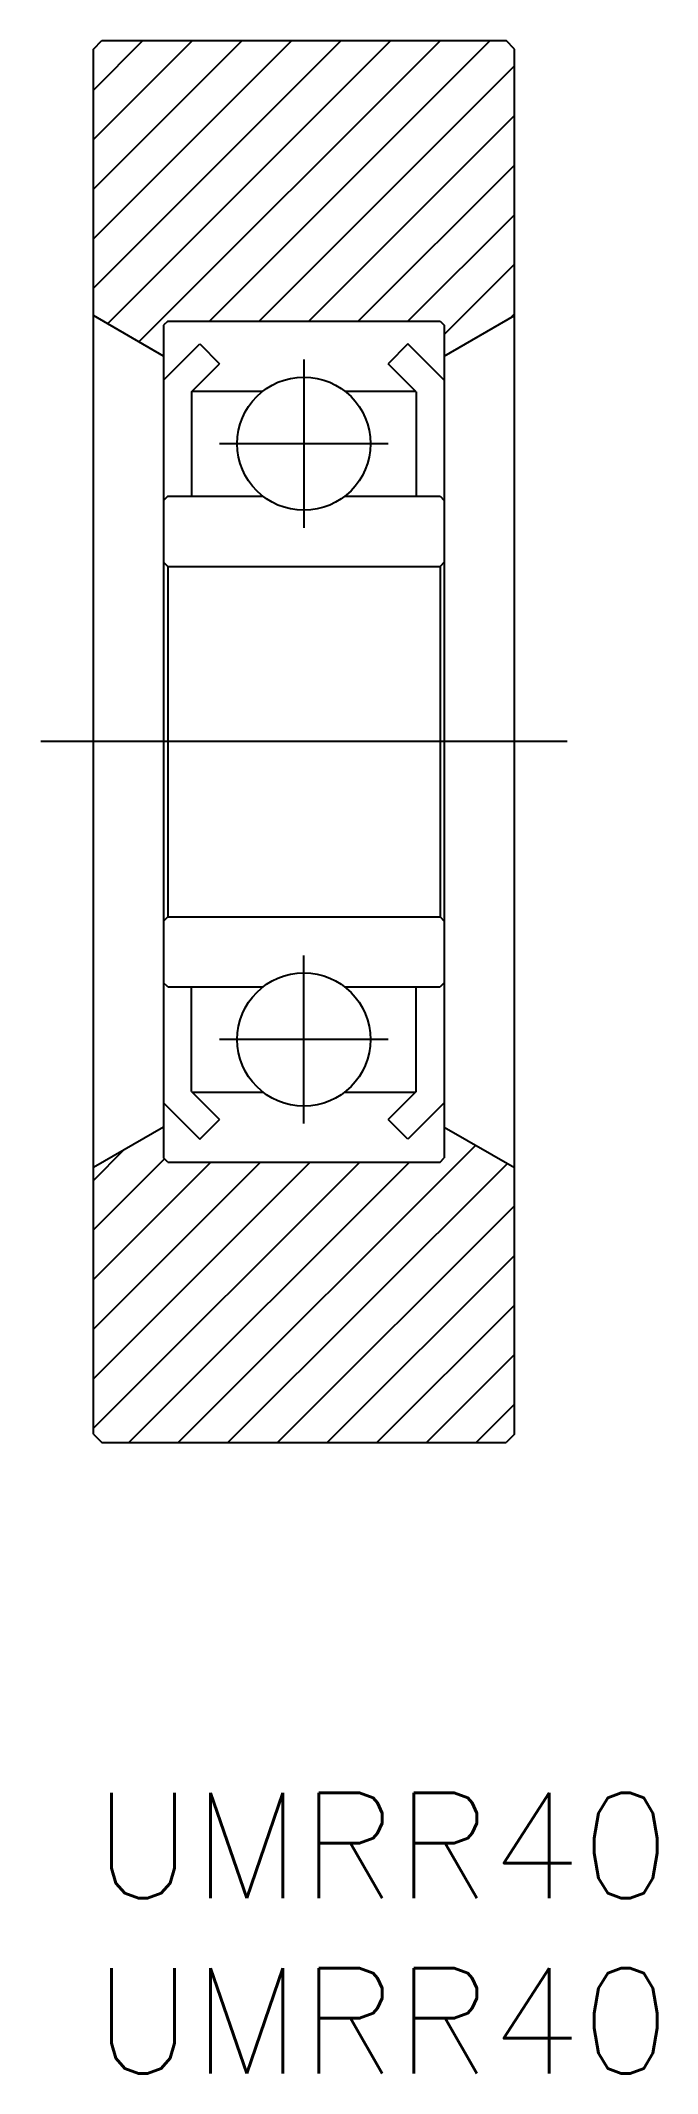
# Model space of a CAD drawing. Extents: x -1.5 to 16.1, y -8 to 50.
import ezdxf

# ---------------------------------------------------------------- set-up
doc = ezdxf.new("R2010")
doc.units = 0
doc.header["$LTSCALE"] = 0.5
doc.linetypes.add('CENTER', pattern=[50.8, 31.75, -6.35, 6.35, -6.35])
doc.layers.get('0').update_dxf_attribs({"linetype": 'CONTINUOUS'})
for name, color, linetype in [('MSM_CENTER', 1, 'CENTER'), ('MSM_CONTINUOUS', 7, 'CONTINUOUS'), ('MSM_NARROW', 5, 'CONTINUOUS'), ('MSM_PART_NUMBER', 7, 'CONTINUOUS')]:
    doc.layers.add(name, color=color, linetype=linetype)
doc.styles.get("Standard").update_dxf_attribs({"font": 'txt.shx', "height": 3, "bigfont": 'bigfont.shx'})

# ---------------------------------------------------------------- blocks, each defined once
blk = doc.blocks.new('*U3')
at = {"layer": 'MSM_PART_NUMBER'}
blk.add_text('UMRR40', height=3, dxfattribs=at).set_placement((0, -3))
blk = doc.blocks.new('*U4')
at = {"layer": 'MSM_PART_NUMBER'}
blk.add_text('UMRR40', height=3, dxfattribs=at).set_placement((0, -8))

msp = doc.modelspace()

# ---------------------------------------------------------------- linework, layer by layer
msp.add_line((10, 18.993), (10.005, 18.997))
at = {"layer": 'MSM_CENTER'}
for p, q in [((6, 40.9), (6, 36.1)), ((8.4, 38.5), (3.6, 38.5)), ((13.5, 30), (-1.5, 30)), ((6, 19.1), (6, 23.9)), ((8.4, 21.5), (3.6, 21.5))]:
    msp.add_line(p, q, dxfattribs=at)
at = {"layer": 'MSM_CONTINUOUS'}
for p, q in [((0, 49.76), (0.24, 50)), ((0.24, 50), (11.76, 50)), ((12, 49.76), (11.76, 50)), ((0, 10.24), (0, 49.76)), ((12, 10.24), (12, 49.76)), ((2, 41), (0, 42.155)), ((2.12, 42), (2, 41.88)), ((2, 41.88), (2, 18.12)), ((2.12, 42), (9.88, 42)), ((9.88, 42), (10, 41.88)), ((10, 41), (12, 42.155)), ((10, 41.88), (10, 18.12)), ((2, 40.311), (3.034, 41.346)), ((3.034, 41.346), (3.6, 40.78)), ((8.966, 41.346), (8.4, 40.78)), ((10, 40.311), (8.966, 41.346)), ((2.8, 39.98), (3.6, 40.78)), ((9.2, 39.98), (8.4, 40.78)), ((2.8, 39.98), (2.8, 37)), ((2.82, 40), (4.834, 40)), ((7.166, 40), (9.18, 40)), ((9.2, 39.98), (9.2, 37)), ((2.12, 37), (2, 36.88)), ((2.12, 37), (4.834, 37)), ((7.166, 37), (9.88, 37)), ((9.88, 37), (10, 36.88)), ((2.12, 35), (2, 35.12)), ((2.12, 35), (9.88, 35)), ((2.12, 35), (2.12, 25)), ((10, 35.12), (9.88, 35)), ((9.88, 35), (9.88, 25)), ((2.12, 25), (2, 24.88)), ((2.12, 25), (9.88, 25)), ((9.88, 25), (10, 24.88)), ((2.12, 23), (2, 23.12)), ((2.12, 23), (4.834, 23)), ((2.8, 20.02), (2.8, 23)), ((7.166, 23), (9.88, 23)), ((9.2, 20.02), (9.2, 23)), ((10, 23.12), (9.88, 23)), ((2.8, 20.02), (3.6, 19.22)), ((2.82, 20), (4.834, 20)), ((7.166, 20), (9.18, 20)), ((9.2, 20.02), (8.4, 19.22)), ((2, 19.689), (3.034, 18.654)), ((3.034, 18.654), (3.6, 19.22)), ((8.966, 18.654), (8.4, 19.22)), ((10, 19.689), (8.966, 18.654)), ((2, 19), (0, 17.845)), ((10, 19), (12, 17.845)), ((2.12, 18), (2, 18.12)), ((2.12, 18), (9.88, 18)), ((9.88, 18), (10, 18.12)), ((0, 10.24), (0.24, 10)), ((0.24, 10), (11.76, 10)), ((12, 10.24), (11.76, 10))]:
    msp.add_line(p, q, dxfattribs=at)
for centre in [(6, 38.5), (6, 21.5)]:
    msp.add_circle(centre, 1.9, dxfattribs=at)
at = {"layer": 'MSM_NARROW'}
for p, q in [((0, 42.934), (7.066, 50)), ((0, 44.348), (5.652, 50)), ((0, 45.762), (4.238, 50)), ((0, 47.177), (2.823, 50)), ((0, 48.591), (1.409, 50)), ((0.403, 41.922), (8.48, 50)), ((1.299, 41.405), (9.895, 50)), ((3.309, 42), (11.309, 50)), ((4.723, 42), (12, 49.277)), ((6.137, 42), (12, 47.863)), ((7.551, 42), (12, 46.449)), ((8.966, 42), (12, 45.034)), ((10, 41.62), (12, 43.62)), ((11.879, 42.085), (12, 42.206)), ((0, 17.478), (0.869, 18.347)), ((0, 16.064), (2.028, 18.092)), ((0, 10.407), (7.593, 18)), ((0, 11.821), (6.179, 18)), ((0, 13.235), (4.765, 18)), ((0, 14.65), (3.35, 18)), ((1.007, 10), (9.007, 18)), ((2.421, 10), (10.901, 18.48)), ((3.836, 10), (11.798, 17.962)), ((5.25, 10), (12, 16.75)), ((6.664, 10), (12, 15.336)), ((8.078, 10), (12, 13.922)), ((9.492, 10), (12, 12.508)), ((10.907, 10), (12, 11.093))]:
    msp.add_line(p, q, dxfattribs=at)

# ---------------------------------------------------------------- block references
at = {"layer": 'MSM_CONTINUOUS'}
for name in ['*U3', '*U4']:
    msp.add_blockref(name, (0, 0), dxfattribs=at)

doc.saveas('drawing.dxf')
